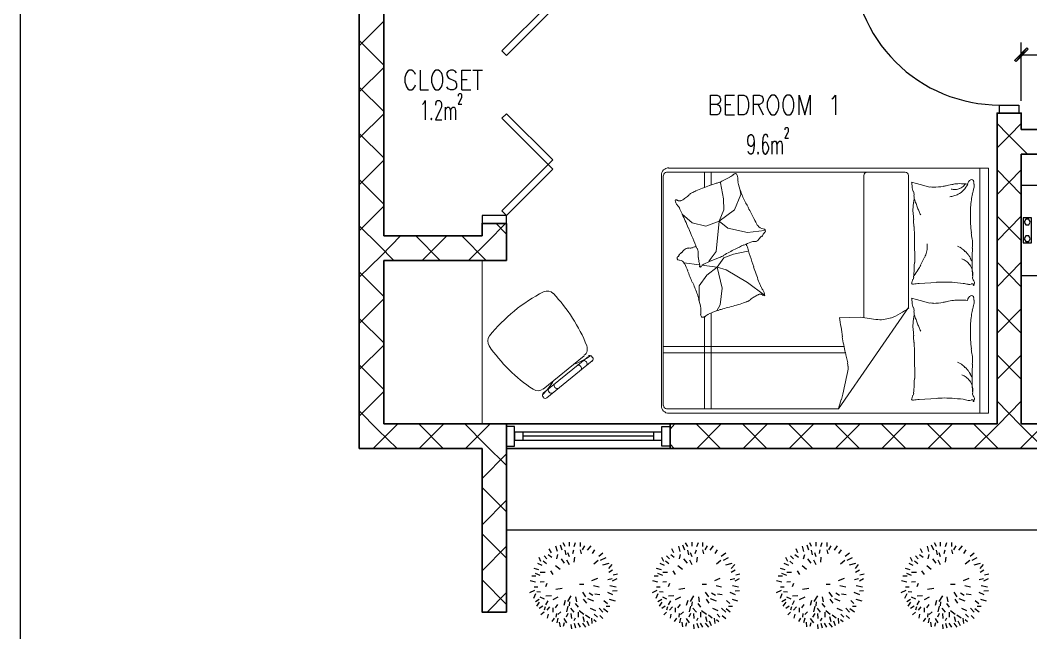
# Model space of a CAD drawing. Header units: millimetres. Extents: x -102235 to 28000, y -9692 to 28742.
# Drawn here: x -102150 to -89787, y -1776 to 5713 of the extents above; entities that cross this region are included whole.
import ezdxf

# ---------------------------------------------------------------- set-up
doc = ezdxf.new("R2010")
doc.units = ezdxf.units.MM
doc.header["$MEASUREMENT"] = 0
for name, color, linetype, lineweight in [('Drawing & Figure_Pen_No__1', 7, 'Continuous', 13), ('Drawing & Figure_Pen_No__141', 7, 'Continuous', 20), ('Drawing & Figure_Pen_No__41', 7, 'Continuous', 25), ('Drawing & Figure_Pen_No__7', 7, 'Continuous', 35)]:
    doc.layers.add(name, color=color, linetype=linetype, lineweight=lineweight)

msp = doc.modelspace()

# ---------------------------------------------------------------- hatches: boundary and pattern name
at = {"layer": 'Drawing & Figure_Pen_No__1', "linetype": 'Continuous', "lineweight": 0, "true_color": 0x000000}
for points in [[(-89835, 5374), (-89984, 5222), (-89967, 5209)], [(-89818, 5357), (-89835, 5374), (-89967, 5209)]]:
    msp.add_hatch(color=18, dxfattribs=at).paths.add_polyline_path(points)

# ---------------------------------------------------------------- linework, layer by layer
at = {"layer": 'Drawing & Figure_Pen_No__1', "linetype": 'Continuous', "flags": 128}
for points in [[(-89835, 5374), (-89967, 5209), (-89984, 5222)], [(-89818, 5357), (-89835, 5374), (-89967, 5209)]]:
    msp.add_lwpolyline(points, close=True, dxfattribs=at)
for points in [[(-95748, 2393, 0.101953), (-96410, 1855)], [(-95628, 2371, 0.336668), (-95747, 2391)], [(-95219, 1734, 0.095177), (-95627, 2371)], [(-96408, 1854, 0.336668), (-96413, 1733)], [(-95249, 1616, 0.337949), (-95220, 1733)], [(-96414, 1731, 0.095177), (-95875, 1201)], [(-95375, 1509, 0.083411), (-95174, 1610)], [(-95155, 1603, 0.414185), (-95200, 1608)], [(-95290, 1435, 0.310835), (-95292, 1480, 0.310835), (-95335, 1495)], [(-95222, 1490, 0.310835), (-95224, 1535, 0.310835), (-95267, 1550)], [(-95152, 1546, 0.414214), (-95147, 1591)], [(-95762, 1134, 0.077525), (-95626, 1308)], [(-95614, 1268, 0.310835), (-95608, 1222, 0.310835), (-95564, 1211)], [(-95873, 1202, 0.337949), (-95752, 1205)], [(-95750, 1155, 0.414214), (-95755, 1110)], [(-95685, 1212, 0.310835), (-95680, 1167, 0.310835), (-95636, 1156)], [(-95751, 1102, 0.414214), (-95706, 1097)]]:
    msp.add_lwpolyline(points, format="xyb", dxfattribs=at)
at = {"layer": 'Drawing & Figure_Pen_No__141', "linetype": 'Continuous', "flags": 128}
for points in [[(-98002, 5400), (-97701, 5700)], [(-97701, 5162), (-98002, 5463)], [(-98002, 4837), (-97701, 5133)], [(-97701, 4595), (-98002, 4896)], [(-98002, 4269), (-97701, 4570)], [(-90199, 4151), (-90043, 4307), (-89903, 4451)], [(-89945, 4193), (-90068, 4316), (-90199, 4451)], [(-97701, 4032), (-98002, 4329)], [(-89827, 4075), (-89945, 4193)], [(-98002, 3702), (-97701, 4003)], [(-91326, 3854), (-94242, 3854)], [(-90305, 3905), (-90305, 908), (-94217, 908)], [(-94217, 3905), (-90305, 3905)], [(-93777, 3668), (-93777, 3854)], [(-93696, 3698), (-93696, 3854)], [(-90411, 3905), (-90411, 908)], [(-90199, 3583), (-89903, 3884)], [(-89903, 3583), (-90199, 3884)], [(-97701, 3465), (-98002, 3765)], [(-94306, 997), (-94306, 3816)], [(-94285, 3812), (-94285, 1001)], [(-93582, 3723), (-93595, 3732)], [(-93548, 3528), (-93582, 3723)], [(-91829, 3812), (-91829, 2076)], [(-91283, 2199), (-91283, 3812)], [(-91245, 3732), (-91186, 3715), (-91021, 3672)], [(-93336, 3583), (-93341, 3634)], [(-93544, 3393), (-93548, 3528)], [(-93413, 3393), (-93336, 3583)], [(-98002, 3139), (-97701, 3440)], [(-93929, 3236), (-94052, 3342)], [(-93413, 3393), (-93599, 3257), (-93544, 3393)], [(-96431, 3008), (-96215, 3228)], [(-96202, 3097), (-96329, 3228)], [(-93764, 3194), (-93929, 3236)], [(-93252, 3118), (-93493, 3169), (-93599, 3257), (-93764, 3194)], [(-93599, 3257), (-93637, 2885)], [(-90199, 3016), (-89903, 3317)], [(-89903, 3020), (-90199, 3317)], [(-97760, 2957), (-98002, 3198)], [(-93044, 3143), (-93252, 3118)], [(-97731, 2838), (-97498, 3075)], [(-97011, 2775), (-97311, 3075)], [(-97231, 2775), (-96930, 3075)], [(-96448, 2775), (-96748, 3075)], [(-96664, 2775), (-96431, 3008)], [(-97578, 2775), (-97760, 2957)], [(-93637, 2885), (-93709, 2788)], [(-93540, 2809), (-93425, 2851), (-93247, 2889)], [(-98002, 2572), (-97731, 2838)], [(-96499, 2775), (-96499, 777)], [(-93840, 2724), (-94031, 2745)], [(-93595, 2813), (-93709, 2766), (-93794, 2728)], [(-93709, 2788), (-93726, 2762)], [(-93624, 2694), (-93540, 2809)], [(-90199, 2453), (-89903, 2754)], [(-89903, 2453), (-90199, 2754)], [(-97701, 2335), (-98002, 2635)], [(-93751, 2597), (-93844, 2466)], [(-93624, 2694), (-93811, 2720)], [(-93514, 2661), (-93624, 2694), (-93751, 2597)], [(-93624, 2694), (-93561, 2436)], [(-93252, 2508), (-93514, 2661)], [(-93044, 2352), (-93252, 2508)], [(-90940, 2508), (-91152, 2495)], [(-93844, 2466), (-93844, 2280)], [(-93561, 2436), (-93586, 2233)], [(-98002, 2004), (-97701, 2305)], [(-93586, 2233), (-93628, 2161)], [(-91245, 2313), (-91186, 2297), (-91021, 2254)], [(-93696, 963), (-93696, 2131)], [(-91283, 2199), (-92138, 963)], [(-90199, 1886), (-89903, 2186)], [(-89903, 1886), (-90199, 2186)], [(-97701, 1767), (-98002, 2068)], [(-93777, 963), (-93777, 2089)], [(-91681, 2055), (-91872, 2081), (-92130, 2076)], [(-98002, 1441), (-97701, 1742)], [(-95754, 1204), (-95250, 1611)], [(-94285, 1725), (-92075, 1725)], [(-94285, 1645), (-92058, 1645)], [(-89903, 1323), (-90199, 1623)], [(-90199, 1323), (-89903, 1619)], [(-97701, 1200), (-98002, 1501)], [(-95754, 1154), (-95199, 1602)], [(-95152, 1547), (-95707, 1098)], [(-95157, 1598), (-95148, 1590)], [(-98002, 874), (-97701, 1175)], [(-95749, 1103), (-95758, 1111)], [(-90940, 1090), (-91152, 1077)], [(-89916, 768), (-90199, 1056)], [(-90187, 768), (-89903, 1056)], [(-97773, 705), (-98002, 938)], [(-94242, 963), (-92138, 963)], [(-97832, 476), (-97532, 777)], [(-96977, 476), (-97273, 777)], [(-97269, 476), (-96969, 777)], [(-96456, 523), (-96710, 777)], [(-96702, 476), (-96401, 777)], [(-94200, 777), (-96202, 777)], [(-94200, 713), (-94141, 777)], [(-93582, 476), (-93882, 777)], [(-93874, 476), (-93573, 777)], [(-93015, 476), (-93315, 777)], [(-93307, 476), (-93006, 777)], [(-92452, 476), (-92752, 777)], [(-92744, 476), (-92443, 777)], [(-91884, 476), (-92185, 777)], [(-92176, 476), (-91876, 777)], [(-91317, 476), (-91618, 777)], [(-91609, 476), (-91313, 777)], [(-90754, 476), (-91055, 777)], [(-91046, 476), (-90746, 777)], [(-90187, 476), (-90487, 777)], [(-90479, 476), (-90187, 768)], [(-89916, 476), (-89615, 777)], [(-89624, 476), (-89916, 768)], [(-97540, 476), (-97773, 705)], [(-96202, 269), (-96456, 523)], [(-94149, 476), (-94200, 531)], [(-96499, 112), (-96202, 413)], [(-94200, 476), (-96202, 476)], [(-96202, -299), (-96499, 2)], [(-96499, -455), (-96202, -155)], [(-96202, -862), (-96499, -565)], [(-96499, -1018), (-96202, -718)], [(-96202, -1429), (-96499, -1128)], [(-96439, -1522), (-96202, -1285)]]:
    msp.add_lwpolyline(points, dxfattribs=at)
for points in [[(-94215, 3909, 0.414214), (-94306, 3818)], [(-94240, 3854, 0.414214), (-94280, 3814)], [(-93397, 3837, 0.223767), (-93422, 3826)], [(-93389, 3832, 0.25559), (-93398, 3837)], [(-93373, 3804, 0.08155), (-93386, 3835)], [(-91789, 3854, 0.414214), (-91829, 3814)], [(-91283, 3814, 0.414214), (-91323, 3854)], [(-93638, 3718, 0.006209), (-93715, 3692)], [(-93636, 3719, 0.010786), (-93592, 3734)], [(-93593, 3734, 0.019503), (-93567, 3744)], [(-93567, 3746, 0.005061), (-93470, 3793)], [(-93471, 3794, 0.101394), (-93423, 3831)], [(-93370, 3769, 0.071813), (-93373, 3803)], [(-93371, 3736, 0.035458), (-93336, 3619)], [(-93370, 3771, 0.069965), (-93367, 3736)], [(-91242, 3732, 0.240344), (-91244, 3731, 0.240985), (-91245, 3729)], [(-91244, 3729, 0.023586), (-91238, 3679)], [(-90663, 3715, 0.042286), (-90732, 3709)], [(-90556, 3709, 0.027216), (-90663, 3715)], [(-90521, 3762, 0.263379), (-90559, 3705)], [(-90484, 3743, 0.233886), (-90499, 3763, 0.233851), (-90523, 3763)], [(-90483, 3708, 0.049239), (-90487, 3743)], [(-93933, 3603, 0.0595), (-93964, 3580)], [(-93885, 3626, 0.035951), (-93935, 3601)], [(-93717, 3693, 0.011243), (-93885, 3628)], [(-93336, 3618, 0.029441), (-93276, 3484)], [(-91239, 3679, 0.034486), (-91224, 3618)], [(-91213, 3574, 0.047818), (-91222, 3619)], [(-91017, 3676, 0.073045), (-90979, 3672)], [(-90978, 3670, 0.023303), (-90856, 3681)], [(-90854, 3683, 0.018335), (-90809, 3691)], [(-90735, 3706, 0.010979), (-90811, 3692)], [(-90761, 3649, 0.064149), (-90714, 3643)], [(-90727, 3565, 0.047533), (-90677, 3585)], [(-90714, 3643, 0.082131), (-90678, 3649)], [(-90678, 3648, 0.013226), (-90658, 3655)], [(-90677, 3585, 0.077376), (-90608, 3637)], [(-90656, 3656, 0.015434), (-90639, 3663)], [(-90640, 3665, 0.070311), (-90616, 3681)], [(-90616, 3679, 0.053683), (-90590, 3708)], [(-90608, 3637, 0.077379), (-90557, 3707)], [(-90499, 3586, 0.035782), (-90513, 3518)], [(-90502, 3586, 0.031887), (-90485, 3662)], [(-90482, 3661, 0.036824), (-90479, 3708)], [(-94129, 3519, 0.328604), (-94136, 3509)], [(-94136, 3509, 0.106402), (-94130, 3480)], [(-94130, 3480, 0.079762), (-94108, 3448)], [(-94118, 3512, 0.299558), (-94129, 3515)], [(-94117, 3517, 0.189915), (-94099, 3507)], [(-94100, 3504, 0.033509), (-94079, 3503)], [(-94078, 3503, 0.075506), (-94069, 3505)], [(-94067, 3507, 0.053436), (-94051, 3514)], [(-94053, 3512, 0.017844), (-94011, 3540)], [(-94012, 3540, 0.038396), (-93966, 3578)], [(-93275, 3482, 0.001553), (-93241, 3418)], [(-91219, 3483, 0.062495), (-91228, 3369)], [(-91221, 3481, 0.078645), (-91217, 3571)], [(-91209, 3526, 0.009749), (-91191, 3472)], [(-91191, 3472, 0.009718), (-91171, 3418)], [(-90779, 3555, 0.047503), (-90727, 3565)], [(-90514, 3515, 0.032938), (-90525, 3336)], [(-94082, 3412, 0.06939), (-94107, 3448)], [(-94050, 3345, 0.011237), (-94083, 3413)], [(-93977, 3174, 0.004576), (-94052, 3344)], [(-93208, 3352, 0.001533), (-93243, 3419)], [(-93173, 3288, 0.004716), (-93208, 3356)], [(-91225, 3366, 0.008171), (-91219, 3275)], [(-91171, 3418, 0.007964), (-91153, 3374)], [(-91153, 3374, 0.008015), (-91133, 3332)], [(-93172, 3285, 0.003807), (-93129, 3200)], [(-91218, 3193, 0.008774), (-91223, 3278)], [(-90525, 3336, 0.026565), (-90514, 3113)], [(-93873, 2923, 0.010787), (-93976, 3174)], [(-93125, 3202, 0.296), (-93059, 3164)], [(-93055, 3103, 0.005757), (-93066, 3089)], [(-93038, 3120, 0.296379), (-93035, 3149, 0.296345), (-93061, 3164)], [(-93048, 3111, 0.028812), (-93055, 3103)], [(-93049, 3113, 0.023129), (-93041, 3123)], [(-91208, 3001, 0.007145), (-91214, 3193)], [(-90515, 3113, 0.017901), (-90504, 3038)], [(-93211, 3000, 0.011509), (-93296, 2963)], [(-93269, 2979, 0.02558), (-93263, 2955)], [(-93165, 3007, 0.13372), (-93212, 3001)], [(-93163, 3008, 0.19412), (-93130, 3016)], [(-93134, 3016, 0.046229), (-93112, 3035)], [(-93113, 3037, 0.027532), (-93082, 3073)], [(-93077, 3069, 0.004366), (-93063, 3088)], [(-91207, 2751, 0.005464), (-91209, 3001)], [(-91056, 2908, 0.033303), (-91056, 2980)], [(-90500, 2998, 0.03344), (-90505, 3038)], [(-90502, 2928, 0.032015), (-90501, 3002)], [(-94091, 2842, 0.005709), (-94079, 2855)], [(-94061, 2872, 0.004356), (-94076, 2855)], [(-94027, 2904, 0.027525), (-94061, 2870)], [(-94003, 2921, 0.046214), (-94026, 2904)], [(-93972, 2926, 0.194138), (-94005, 2921)], [(-93972, 2929, 0.133747), (-93924, 2932)], [(-93923, 2933, 0.005762), (-93879, 2948)], [(-93855, 2874, 0.056283), (-93868, 2925)], [(-93857, 2847, 0.055121), (-93858, 2876)], [(-93405, 2914, 0.012444), (-93542, 2840)], [(-93297, 2966, 0.008867), (-93405, 2913)], [(-93260, 2957, 0.010812), (-93177, 2698)], [(-91085, 2817, 0.015943), (-91061, 2876)], [(-91062, 2876, 0.072506), (-91055, 2908)], [(-90651, 2934, 0.023192), (-90684, 2950)], [(-90634, 2926, 0.046824), (-90650, 2937)], [(-90592, 2886, 0.031212), (-90633, 2924)], [(-90543, 2833, 0.023681), (-90592, 2889)], [(-90498, 2927, 0.018436), (-90504, 2799)], [(-94108, 2825, 0.296355), (-94113, 2796, 0.296342), (-94088, 2779)], [(-94094, 2829, 0.023171), (-94103, 2820)], [(-94095, 2832, 0.028831), (-94088, 2839)], [(-94023, 2736, 0.296015), (-94086, 2779)], [(-93983, 2648, 0.003829), (-94019, 2736)], [(-93857, 2843, 0.053254), (-93856, 2813)], [(-93854, 2814, 0.031416), (-93845, 2770)], [(-93840, 2726, 0.030107), (-93849, 2772)], [(-93836, 2708, 0.053453), (-93837, 2723)], [(-93791, 2729, 0.224331), (-93817, 2701)], [(-93595, 2811, 0.033621), (-93543, 2836)], [(-91216, 2615, 0.014353), (-91211, 2749)], [(-91135, 2719, 0.00948), (-91089, 2817)], [(-90576, 2767, 0.077556), (-90630, 2794)], [(-90534, 2724, 0.077542), (-90576, 2767)], [(-90526, 2805, 0.048677), (-90542, 2831)], [(-90503, 2662, 0.088129), (-90534, 2724)], [(-90505, 2757, 0.027867), (-90527, 2805)], [(-90504, 2799, 0.01083), (-90503, 2669)], [(-93986, 2650, 0.00474), (-93957, 2579)], [(-93840, 2711, 0.10343), (-93839, 2703)], [(-93840, 2702, 0.323569), (-93829, 2694, 0.323541), (-93819, 2702)], [(-93179, 2697, 0.00455), (-93116, 2523)], [(-91223, 2568, 0.040571), (-91216, 2615)], [(-91216, 2588, 0.016102), (-91164, 2666)], [(-91163, 2665, 0.024611), (-91133, 2719)], [(-90503, 2667, 0.014623), (-90497, 2572)], [(-90496, 2593, 0.088119), (-90503, 2662)], [(-93958, 2578, 0.001508), (-93929, 2510)], [(-93896, 2443, 0.001531), (-93924, 2509)], [(-93116, 2523, 0.011261), (-93088, 2452)], [(-91245, 2494, 0.365515), (-91244, 2491)], [(-91238, 2521, 0.039738), (-91244, 2494)], [(-91242, 2489, 0.116978), (-91223, 2488)], [(-91228, 2547, 0.048293), (-91239, 2520)], [(-91226, 2545, 0.062954), (-91218, 2566)], [(-91151, 2494, 0.028348), (-91223, 2486)], [(-90872, 2511, 0.006206), (-90940, 2509)], [(-90753, 2510, 0.021809), (-90871, 2512)], [(-90614, 2496, 0.018817), (-90750, 2509)], [(-90584, 2491, 0.019322), (-90614, 2496)], [(-90584, 2490, 0.017322), (-90551, 2484)], [(-90550, 2483, 0.129704), (-90516, 2487)], [(-90495, 2489, 0.19176), (-90518, 2489)], [(-90500, 2572, 0.111293), (-90485, 2527)], [(-90488, 2478, 0.363471), (-90494, 2490)], [(-90491, 2478, 0.271124), (-90489, 2472, 0.271195), (-90483, 2470)], [(-90475, 2493, 0.153704), (-90483, 2527)], [(-90483, 2475, 0.215218), (-90479, 2478)], [(-90482, 2480, 0.076358), (-90479, 2494)], [(-93848, 2307, 0.029443), (-93898, 2445)], [(-93123, 2356, 0.017822), (-93167, 2332)], [(-93108, 2362, 0.053512), (-93124, 2356)], [(-93100, 2364, 0.075545), (-93109, 2363)], [(-93078, 2362, 0.033554), (-93098, 2364)], [(-93087, 2453, 0.069372), (-93065, 2416)], [(-93062, 2349, 0.189926), (-93080, 2360)], [(-93048, 2383, 0.079753), (-93066, 2416)], [(-93059, 2352, 0.299611), (-93048, 2348)], [(-93044, 2353, 0.106365), (-93049, 2382)], [(-93048, 2343, 0.328615), (-93040, 2353)], [(-93824, 2189, 0.035463), (-93850, 2308)], [(-93473, 2205, 0.011266), (-93300, 2257)], [(-93303, 2256, 0.035955), (-93251, 2277)], [(-93250, 2275, 0.059505), (-93217, 2296)], [(-93169, 2330, 0.038393), (-93218, 2296)], [(-91242, 2313, 0.240344), (-91244, 2313, 0.240985), (-91245, 2311)], [(-91244, 2311, 0.023586), (-91238, 2260)], [(-91239, 2261, 0.034486), (-91224, 2199)], [(-91017, 2258, 0.073045), (-90979, 2254)], [(-90978, 2251, 0.023303), (-90856, 2263)], [(-90854, 2265, 0.018335), (-90809, 2273)], [(-90735, 2288, 0.010979), (-90811, 2274)], [(-90663, 2292, 0.042286), (-90732, 2286)], [(-90556, 2286, 0.027216), (-90663, 2292)], [(-90521, 2344, 0.263379), (-90559, 2287)], [(-90484, 2325, 0.233886), (-90499, 2345, 0.233851), (-90523, 2344)], [(-90502, 2168, 0.031887), (-90485, 2243)], [(-90483, 2290, 0.049239), (-90487, 2325)], [(-90482, 2243, 0.036824), (-90479, 2290)], [(-93826, 2118, 0.081539), (-93816, 2086)], [(-93824, 2150, 0.069967), (-93825, 2185)], [(-93822, 2150, 0.071834), (-93822, 2115)], [(-93725, 2121, 0.101379), (-93775, 2087)], [(-93627, 2162, 0.005079), (-93727, 2123)], [(-93600, 2168, 0.019476), (-93626, 2159)], [(-93553, 2184, 0.010776), (-93598, 2172)], [(-93553, 2185, 0.006179), (-93474, 2205)], [(-91501, 2072, 0.085271), (-91280, 2198)], [(-91213, 2156, 0.047818), (-91222, 2201)], [(-91221, 2063, 0.078645), (-91217, 2153)], [(-91209, 2108, 0.009749), (-91191, 2053)], [(-90499, 2168, 0.035782), (-90513, 2100)], [(-93814, 2086, 0.255656), (-93805, 2081)], [(-93803, 2081, 0.223738), (-93777, 2090)], [(-92125, 2079, 0.007886), (-92090, 1843)], [(-91679, 2055, 0.124041), (-91504, 2073)], [(-91219, 2065, 0.062495), (-91228, 1951)], [(-91191, 2053, 0.009718), (-91171, 2000)], [(-91171, 2000, 0.007964), (-91153, 1956)], [(-90514, 2097, 0.032938), (-90525, 1918)], [(-91225, 1948, 0.008171), (-91219, 1856)], [(-91218, 1774, 0.008774), (-91223, 1860)], [(-91153, 1956, 0.008015), (-91133, 1913)], [(-90525, 1918, 0.026565), (-90514, 1695)], [(-92093, 1843, 0.009496), (-92057, 1649)], [(-91208, 1583, 0.007145), (-91214, 1775)], [(-92055, 1653, 0.006607), (-92027, 1523)], [(-90515, 1695, 0.017901), (-90504, 1620)], [(-90500, 1580, 0.03344), (-90505, 1620)], [(-92023, 1483, 0.023837), (-92030, 1519)], [(-92022, 1447, 0.080682), (-92021, 1485)], [(-91207, 1333, 0.005464), (-91209, 1583)], [(-90651, 1516, 0.023192), (-90684, 1532)], [(-90634, 1508, 0.046824), (-90650, 1518)], [(-90592, 1468, 0.031212), (-90633, 1506)], [(-90498, 1509, 0.018436), (-90504, 1381)], [(-90502, 1509, 0.032015), (-90501, 1583)], [(-92086, 1141, 0.009587), (-92022, 1446)], [(-90576, 1348, 0.077556), (-90630, 1376)], [(-90543, 1415, 0.023681), (-90592, 1471)], [(-90526, 1387, 0.048677), (-90542, 1412)], [(-90505, 1339, 0.027867), (-90527, 1387)], [(-90504, 1380, 0.01083), (-90503, 1251)], [(-91216, 1197, 0.014353), (-91211, 1331)], [(-90534, 1305, 0.077542), (-90576, 1348)], [(-90503, 1244, 0.088129), (-90534, 1305)], [(-90503, 1249, 0.014623), (-90497, 1153)], [(-90496, 1175, 0.088119), (-90503, 1244)], [(-92104, 1074, 0.013145), (-92087, 1141)], [(-91228, 1129, 0.048293), (-91239, 1101)], [(-91226, 1127, 0.062954), (-91218, 1148)], [(-91223, 1150, 0.040571), (-91216, 1197)], [(-90500, 1154, 0.111293), (-90485, 1109)], [(-94306, 999, 0.414214), (-94215, 908)], [(-94280, 1003, 0.414214), (-94240, 963)], [(-92139, 966, 0.007877), (-92106, 1076)], [(-91245, 1075, 0.365515), (-91244, 1073)], [(-91238, 1099, 0.039738), (-91244, 1072)], [(-91242, 1071, 0.116978), (-91223, 1069)], [(-91151, 1076, 0.028348), (-91223, 1068)], [(-90872, 1093, 0.006206), (-90940, 1090)], [(-90753, 1092, 0.021809), (-90871, 1094)], [(-90614, 1078, 0.018817), (-90750, 1091)], [(-90584, 1073, 0.019322), (-90614, 1078)], [(-90584, 1071, 0.017322), (-90551, 1065)], [(-90550, 1065, 0.129704), (-90516, 1069)], [(-90495, 1071, 0.19176), (-90518, 1071)], [(-90488, 1060, 0.363471), (-90494, 1072)], [(-90491, 1060, 0.271124), (-90489, 1053, 0.271195), (-90483, 1052)], [(-90475, 1075, 0.153704), (-90483, 1109)], [(-90483, 1057, 0.215218), (-90479, 1060)], [(-90482, 1061, 0.076358), (-90479, 1076)]]:
    msp.add_lwpolyline(points, format="xyb", dxfattribs=at)
at = {"layer": 'Drawing & Figure_Pen_No__41', "linetype": 'Continuous', "flags": 128}
for points in [[(-102150, 28742), (-102150, -9692)], [(-89903, 4726), (-89903, 5442)], [(-89903, 5289), (-87503, 5289)], [(-97316, 5048), (-97324, 5069), (-97341, 5091), (-97358, 5103), (-97392, 5103), (-97409, 5091), (-97426, 5069), (-97434, 5048), (-97443, 5014), (-97443, 4955), (-97434, 4921), (-97426, 4900), (-97409, 4875), (-97392, 4862), (-97358, 4862), (-97341, 4875), (-97324, 4900), (-97316, 4921)], [(-97256, 5103), (-97256, 4862), (-97155, 4862)], [(-96812, 5069), (-96829, 5091), (-96854, 5103), (-96888, 5103), (-96914, 5091), (-96930, 5069), (-96930, 5048), (-96922, 5023), (-96914, 5014), (-96897, 5002), (-96846, 4976), (-96829, 4968), (-96820, 4955), (-96812, 4934), (-96812, 4900), (-96829, 4875), (-96854, 4862), (-96888, 4862), (-96914, 4875), (-96930, 4900)], [(-96748, 4862), (-96748, 5103), (-96638, 5103)], [(-96613, 5103), (-96494, 5103)], [(-96554, 5103), (-96554, 4862)], [(-96748, 4989), (-96681, 4989)], [(-96748, 4862), (-96638, 4862)], [(-97227, 4684), (-97214, 4697), (-97197, 4731), (-97197, 4494)], [(-97066, 4676), (-97066, 4684), (-97062, 4710), (-97053, 4722), (-97045, 4731), (-97019, 4731), (-97011, 4722), (-97002, 4710), (-96998, 4684), (-96998, 4663), (-97002, 4642), (-97015, 4608), (-97070, 4494), (-96994, 4494)], [(-96787, 4786), (-96787, 4794), (-96787, 4803), (-96782, 4811), (-96774, 4815), (-96761, 4815), (-96757, 4811), (-96753, 4803), (-96753, 4794), (-96753, 4781), (-96753, 4769), (-96761, 4748), (-96791, 4688), (-96748, 4688)], [(-93624, 4684), (-93599, 4671), (-93590, 4659), (-93582, 4638), (-93582, 4604), (-93590, 4583), (-93599, 4570), (-93624, 4557), (-93705, 4557), (-93705, 4798), (-93624, 4798), (-93599, 4786), (-93590, 4773), (-93582, 4752), (-93582, 4731), (-93590, 4705), (-93599, 4697), (-93624, 4684), (-93705, 4684)], [(-93523, 4557), (-93523, 4798), (-93413, 4798)], [(-93180, 4557), (-93180, 4798), (-93104, 4798), (-93078, 4786), (-93070, 4773), (-93061, 4752), (-93061, 4731), (-93070, 4705), (-93078, 4697), (-93104, 4684), (-93180, 4684)], [(-92621, 4557), (-92621, 4798), (-92553, 4557), (-92485, 4798), (-92485, 4557)], [(-92219, 4752), (-92202, 4765), (-92176, 4798), (-92176, 4557)], [(-96952, 4650), (-96952, 4494)], [(-96952, 4608), (-96935, 4642), (-96922, 4650), (-96905, 4650), (-96897, 4642), (-96888, 4608), (-96888, 4494)], [(-96888, 4608), (-96871, 4642), (-96859, 4650), (-96842, 4650), (-96833, 4642), (-96825, 4608), (-96825, 4494)], [(-93523, 4684), (-93455, 4684)], [(-93120, 4684), (-93061, 4557)], [(-93523, 4557), (-93413, 4557)], [(-92790, 4371), (-92790, 4375), (-92790, 4388), (-92786, 4396), (-92778, 4400), (-92765, 4400), (-92761, 4396), (-92756, 4388), (-92756, 4375), (-92756, 4362), (-92756, 4350), (-92765, 4333), (-92795, 4269), (-92752, 4269)], [(-93171, 4235), (-93180, 4202), (-93188, 4180), (-93205, 4168), (-93214, 4168), (-93231, 4180), (-93243, 4202), (-93247, 4235), (-93247, 4248), (-93243, 4282), (-93231, 4303), (-93214, 4316), (-93205, 4316), (-93188, 4303), (-93180, 4282), (-93171, 4235), (-93171, 4180), (-93180, 4121), (-93188, 4087), (-93205, 4075), (-93218, 4075), (-93235, 4087), (-93243, 4108)], [(-93002, 4282), (-93006, 4303), (-93023, 4316), (-93036, 4316), (-93053, 4303), (-93065, 4269), (-93070, 4214), (-93070, 4155), (-93065, 4108), (-93053, 4087), (-93036, 4075), (-93032, 4075), (-93015, 4087), (-93002, 4108), (-92993, 4142), (-92993, 4155), (-93002, 4189), (-93015, 4214), (-93032, 4223), (-93036, 4223), (-93053, 4214), (-93065, 4189), (-93070, 4155)], [(-92955, 4235), (-92955, 4075)], [(-92955, 4189), (-92938, 4223), (-92926, 4235), (-92909, 4235), (-92900, 4223), (-92892, 4189), (-92892, 4075)], [(-92892, 4189), (-92875, 4223), (-92862, 4235), (-92845, 4235), (-92837, 4223), (-92828, 4189), (-92828, 4075)], [(-95999, 578), (-95999, 675)], [(-94399, 629), (-95999, 629)], [(-94399, 578), (-94399, 675)], [(-87503, -523), (-96202, -523)], [(-95576, -781), (-95597, -718)], [(-95521, -764), (-95542, -705)], [(-95483, -722), (-95508, -675)], [(-95432, -718), (-95432, -667)], [(-95373, -722), (-95356, -671)], [(-95296, -722), (-95296, -671)], [(-95271, -760), (-95241, -713)], [(-95208, -768), (-95165, -713)], [(-94077, -781), (-94094, -718)], [(-94018, -764), (-94043, -705)], [(-93984, -722), (-94009, -675)], [(-93929, -718), (-93929, -667)], [(-93874, -722), (-93853, -671)], [(-93798, -722), (-93798, -671)], [(-93772, -760), (-93743, -713)], [(-93709, -768), (-93667, -713)], [(-92562, -781), (-92579, -718)], [(-92502, -764), (-92524, -705)], [(-92469, -722), (-92490, -675)], [(-92414, -718), (-92414, -667)], [(-92354, -722), (-92337, -671)], [(-92278, -722), (-92278, -671)], [(-92257, -760), (-92227, -713)], [(-92189, -768), (-92151, -713)], [(-91033, -781), (-91050, -718)], [(-90974, -764), (-91000, -705)], [(-90940, -722), (-90966, -675)], [(-90890, -718), (-90890, -667)], [(-90830, -722), (-90813, -671)], [(-90754, -722), (-90754, -671)], [(-90729, -760), (-90699, -713)], [(-90665, -768), (-90623, -713)], [(-95779, -904), (-95800, -857)], [(-95707, -870), (-95741, -836)], [(-95648, -857), (-95690, -823)], [(-95652, -798), (-95677, -751)], [(-95584, -874), (-95572, -819)], [(-95470, -823), (-95483, -764)], [(-95432, -849), (-95449, -798)], [(-95390, -807), (-95377, -760)], [(-95373, -912), (-95364, -853)], [(-95284, -811), (-95296, -760)], [(-95148, -807), (-95119, -760)], [(-95072, -840), (-95021, -798)], [(-95051, -887), (-94983, -857)], [(-94276, -904), (-94302, -857)], [(-94208, -870), (-94242, -836)], [(-94149, -857), (-94192, -823)], [(-94153, -798), (-94179, -751)], [(-94086, -874), (-94073, -819)], [(-93971, -823), (-93984, -764)], [(-93929, -849), (-93950, -798)], [(-93891, -807), (-93878, -760)], [(-93874, -912), (-93866, -853)], [(-93785, -811), (-93798, -760)], [(-93650, -807), (-93620, -760)], [(-93573, -840), (-93518, -798)], [(-93548, -887), (-93485, -857)], [(-92761, -904), (-92782, -857)], [(-92689, -870), (-92727, -836)], [(-92629, -857), (-92672, -823)], [(-92638, -798), (-92659, -751)], [(-92566, -874), (-92553, -819)], [(-92456, -823), (-92469, -764)], [(-92414, -849), (-92430, -798)], [(-92371, -807), (-92363, -760)], [(-92354, -912), (-92350, -853)], [(-92265, -811), (-92278, -760)], [(-92134, -807), (-92104, -760)], [(-92058, -840), (-92003, -798)], [(-92033, -887), (-91969, -857)], [(-91232, -904), (-91258, -857)], [(-91165, -870), (-91199, -836)], [(-91105, -857), (-91148, -823)], [(-91110, -798), (-91135, -751)], [(-91042, -874), (-91029, -819)], [(-90928, -823), (-90940, -764)], [(-90890, -849), (-90906, -798)], [(-90847, -807), (-90834, -760)], [(-90830, -912), (-90822, -853)], [(-90741, -811), (-90754, -760)], [(-90606, -807), (-90576, -760)], [(-90530, -840), (-90479, -798)], [(-90504, -887), (-90441, -857)], [(-95804, -1005), (-95864, -989)], [(-95766, -955), (-95817, -929)], [(-95711, -934), (-95754, -900)], [(-95546, -1001), (-95601, -959)], [(-95491, -925), (-95529, -874)], [(-95432, -946), (-95462, -887)], [(-95131, -934), (-95081, -887)], [(-95021, -946), (-94945, -925)], [(-94949, -989), (-94907, -942)], [(-94306, -1005), (-94365, -989)], [(-94268, -955), (-94319, -929)], [(-94213, -934), (-94255, -900)], [(-94048, -1001), (-94103, -959)], [(-93988, -925), (-94031, -874)], [(-93929, -946), (-93959, -887)], [(-93633, -934), (-93578, -887)], [(-93518, -946), (-93442, -925)], [(-93451, -989), (-93408, -942)], [(-92790, -1005), (-92850, -989)], [(-92748, -955), (-92803, -929)], [(-92697, -934), (-92735, -900)], [(-92532, -1001), (-92583, -959)], [(-92473, -925), (-92515, -874)], [(-92414, -946), (-92443, -887)], [(-92113, -934), (-92062, -887)], [(-92003, -946), (-91927, -925)], [(-91931, -989), (-91893, -942)], [(-91262, -1005), (-91321, -989)], [(-91224, -955), (-91275, -929)], [(-91169, -934), (-91211, -900)], [(-91004, -1001), (-91059, -959)], [(-90945, -925), (-90987, -874)], [(-90890, -946), (-90919, -887)], [(-90589, -934), (-90534, -887)], [(-90479, -946), (-90403, -925)], [(-90407, -989), (-90365, -942)], [(-95843, -1082), (-95893, -1082)], [(-95787, -1077), (-95847, -1052)], [(-95728, -1039), (-95787, -1039)], [(-95631, -1065), (-95660, -1018)], [(-95157, -1137), (-95085, -1107)], [(-94962, -1124), (-94907, -1111)], [(-94949, -1035), (-94903, -1005)], [(-94903, -1141), (-94848, -1111)], [(-94894, -1069), (-94843, -1056)], [(-94344, -1082), (-94395, -1082)], [(-94289, -1077), (-94348, -1052)], [(-94230, -1039), (-94289, -1039)], [(-94132, -1065), (-94162, -1018)], [(-93654, -1137), (-93586, -1107)], [(-93463, -1124), (-93408, -1111)], [(-93451, -1035), (-93404, -1005)], [(-93404, -1141), (-93349, -1111)], [(-93396, -1069), (-93345, -1056)], [(-92824, -1082), (-92879, -1082)], [(-92773, -1077), (-92833, -1052)], [(-92714, -1039), (-92773, -1039)], [(-92612, -1065), (-92642, -1018)], [(-92138, -1137), (-92066, -1107)], [(-91944, -1124), (-91893, -1111)], [(-91931, -1035), (-91884, -1005)], [(-91884, -1141), (-91834, -1111)], [(-91880, -1069), (-91825, -1056)], [(-91300, -1082), (-91351, -1082)], [(-91245, -1077), (-91304, -1052)], [(-91186, -1039), (-91245, -1039)], [(-91088, -1065), (-91118, -1018)], [(-90610, -1137), (-90542, -1107)], [(-90420, -1124), (-90365, -1111)], [(-90407, -1035), (-90360, -1005)], [(-90360, -1141), (-90305, -1111)], [(-90352, -1069), (-90301, -1056)], [(-95847, -1158), (-95910, -1141)], [(-95817, -1217), (-95864, -1217)], [(-95741, -1154), (-95787, -1158)], [(-95707, -1175), (-95724, -1213)], [(-95521, -1234), (-95597, -1247)], [(-95309, -1183), (-95254, -1183)], [(-95136, -1200), (-95068, -1213)], [(-94937, -1200), (-94860, -1213)], [(-94348, -1158), (-94412, -1141)], [(-94319, -1217), (-94365, -1217)], [(-94242, -1154), (-94289, -1158)], [(-94208, -1175), (-94225, -1213)], [(-94018, -1234), (-94094, -1247)], [(-93806, -1183), (-93755, -1183)], [(-93637, -1200), (-93569, -1213)], [(-93438, -1200), (-93362, -1213)], [(-92833, -1158), (-92896, -1141)], [(-92803, -1217), (-92850, -1217)], [(-92727, -1154), (-92773, -1158)], [(-92689, -1175), (-92706, -1213)], [(-92502, -1234), (-92579, -1247)], [(-92291, -1183), (-92240, -1183)], [(-92121, -1200), (-92049, -1213)], [(-91922, -1200), (-91846, -1213)], [(-91304, -1158), (-91368, -1141)], [(-91275, -1217), (-91321, -1217)], [(-91199, -1154), (-91245, -1158)], [(-91165, -1175), (-91182, -1213)], [(-90974, -1234), (-91050, -1247)], [(-90767, -1183), (-90712, -1183)], [(-90593, -1200), (-90525, -1213)], [(-90394, -1200), (-90318, -1213)], [(-95859, -1259), (-95919, -1289)], [(-95847, -1298), (-95872, -1357)], [(-95783, -1281), (-95830, -1276)], [(-95737, -1365), (-95787, -1340)], [(-95652, -1323), (-95720, -1327)], [(-95572, -1340), (-95635, -1374)], [(-95415, -1323), (-95453, -1395)], [(-95356, -1336), (-95343, -1399)], [(-95271, -1281), (-95233, -1336)], [(-95208, -1357), (-95136, -1386)], [(-95191, -1289), (-95144, -1315)], [(-95119, -1298), (-95059, -1310)], [(-94966, -1281), (-94903, -1306)], [(-94903, -1264), (-94848, -1259)], [(-94361, -1259), (-94420, -1289)], [(-94348, -1298), (-94374, -1357)], [(-94285, -1281), (-94331, -1276)], [(-94238, -1365), (-94289, -1340)], [(-94153, -1323), (-94217, -1327)], [(-94073, -1340), (-94136, -1374)], [(-93912, -1323), (-93954, -1395)], [(-93853, -1336), (-93844, -1399)], [(-93772, -1281), (-93730, -1336)], [(-93709, -1357), (-93637, -1386)], [(-93692, -1289), (-93645, -1315)], [(-93620, -1298), (-93561, -1310)], [(-93468, -1281), (-93404, -1306)], [(-93404, -1264), (-93349, -1259)], [(-92841, -1259), (-92900, -1289)], [(-92833, -1298), (-92854, -1357)], [(-92765, -1281), (-92811, -1276)], [(-92718, -1365), (-92773, -1340)], [(-92638, -1323), (-92701, -1327)], [(-92553, -1340), (-92621, -1374)], [(-92397, -1323), (-92439, -1395)], [(-92337, -1336), (-92325, -1399)], [(-92257, -1281), (-92215, -1336)], [(-92189, -1357), (-92121, -1386)], [(-92172, -1289), (-92126, -1315)], [(-92104, -1298), (-92045, -1310)], [(-91952, -1281), (-91884, -1306)], [(-91884, -1264), (-91834, -1259)], [(-91317, -1259), (-91376, -1289)], [(-91304, -1298), (-91330, -1357)], [(-91241, -1281), (-91287, -1276)], [(-91194, -1365), (-91245, -1340)], [(-91110, -1323), (-91177, -1327)], [(-91029, -1340), (-91093, -1374)], [(-90868, -1323), (-90911, -1395)], [(-90813, -1336), (-90801, -1399)], [(-90729, -1281), (-90691, -1336)], [(-90665, -1357), (-90593, -1386)], [(-90648, -1289), (-90602, -1315)], [(-90576, -1298), (-90517, -1310)], [(-90424, -1281), (-90360, -1306)], [(-90360, -1264), (-90305, -1259)], [(-95800, -1370), (-95847, -1399)], [(-95800, -1403), (-95834, -1450)], [(-95758, -1450), (-95800, -1480)], [(-95728, -1458), (-95741, -1501)], [(-95694, -1386), (-95724, -1433)], [(-95673, -1458), (-95707, -1501)], [(-95635, -1471), (-95635, -1522)], [(-95576, -1429), (-95605, -1471)], [(-95483, -1382), (-95500, -1442)], [(-95449, -1450), (-95466, -1518)], [(-95432, -1399), (-95436, -1446)], [(-95419, -1475), (-95377, -1526)], [(-95360, -1420), (-95326, -1463)], [(-95263, -1365), (-95224, -1412)], [(-95178, -1475), (-95114, -1505)], [(-95068, -1475), (-95021, -1522)], [(-95013, -1480), (-94962, -1518)], [(-95009, -1382), (-94966, -1420)], [(-94983, -1450), (-94937, -1450)], [(-94945, -1365), (-94873, -1386)], [(-94302, -1370), (-94348, -1399)], [(-94302, -1403), (-94335, -1450)], [(-94259, -1450), (-94302, -1480)], [(-94230, -1458), (-94242, -1501)], [(-94196, -1386), (-94225, -1433)], [(-94170, -1458), (-94208, -1501)], [(-94136, -1471), (-94136, -1522)], [(-94077, -1429), (-94107, -1471)], [(-93984, -1382), (-94001, -1442)], [(-93950, -1450), (-93967, -1518)], [(-93929, -1399), (-93938, -1446)], [(-93921, -1475), (-93878, -1526)], [(-93861, -1420), (-93827, -1463)], [(-93760, -1365), (-93726, -1412)], [(-93679, -1475), (-93616, -1505)], [(-93569, -1475), (-93518, -1522)], [(-93514, -1480), (-93463, -1518)], [(-93510, -1382), (-93468, -1420)], [(-93485, -1450), (-93438, -1450)], [(-93442, -1365), (-93374, -1386)], [(-92782, -1370), (-92833, -1399)], [(-92782, -1403), (-92820, -1450)], [(-92744, -1450), (-92782, -1480)], [(-92714, -1458), (-92727, -1501)], [(-92680, -1386), (-92706, -1433)], [(-92655, -1458), (-92689, -1501)], [(-92621, -1471), (-92621, -1522)], [(-92562, -1429), (-92591, -1471)], [(-92469, -1382), (-92485, -1442)], [(-92430, -1450), (-92447, -1518)], [(-92414, -1399), (-92418, -1446)], [(-92401, -1475), (-92363, -1526)], [(-92342, -1420), (-92308, -1463)], [(-92244, -1365), (-92210, -1412)], [(-92160, -1475), (-92096, -1505)], [(-92049, -1475), (-92003, -1522)], [(-91999, -1480), (-91944, -1518)], [(-91990, -1382), (-91952, -1420)], [(-91969, -1450), (-91922, -1450)], [(-91927, -1365), (-91855, -1386)], [(-91258, -1370), (-91304, -1399)], [(-91258, -1403), (-91292, -1450)], [(-91215, -1450), (-91258, -1480)], [(-91186, -1458), (-91199, -1501)], [(-91152, -1386), (-91182, -1433)], [(-91131, -1458), (-91165, -1501)], [(-91093, -1471), (-91093, -1522)], [(-91033, -1429), (-91063, -1471)], [(-90940, -1382), (-90957, -1442)], [(-90906, -1450), (-90923, -1518)], [(-90890, -1399), (-90894, -1446)], [(-90877, -1475), (-90834, -1526)], [(-90818, -1420), (-90784, -1463)], [(-90716, -1365), (-90682, -1412)], [(-90636, -1475), (-90572, -1505)], [(-90525, -1475), (-90479, -1522)], [(-90470, -1480), (-90420, -1518)], [(-90466, -1382), (-90424, -1420)], [(-90441, -1450), (-90394, -1450)], [(-90403, -1365), (-90331, -1386)], [(-95741, -1522), (-95779, -1556)], [(-95690, -1547), (-95703, -1598)], [(-95618, -1598), (-95648, -1640)], [(-95589, -1539), (-95597, -1585)], [(-95572, -1598), (-95584, -1653)], [(-95538, -1518), (-95572, -1552)], [(-95500, -1602), (-95466, -1653)], [(-95449, -1539), (-95470, -1585)], [(-95415, -1539), (-95406, -1602)], [(-95360, -1598), (-95377, -1632)], [(-95326, -1522), (-95326, -1585)], [(-95313, -1505), (-95254, -1547)], [(-95267, -1577), (-95250, -1640)], [(-95233, -1556), (-95182, -1594)], [(-95161, -1598), (-95157, -1662)], [(-95127, -1547), (-95089, -1585)], [(-95059, -1564), (-95021, -1602)], [(-94242, -1522), (-94276, -1556)], [(-94192, -1547), (-94200, -1598)], [(-94120, -1598), (-94149, -1640)], [(-94090, -1539), (-94094, -1585)], [(-94073, -1598), (-94086, -1653)], [(-94035, -1518), (-94073, -1552)], [(-94001, -1602), (-93967, -1653)], [(-93950, -1539), (-93971, -1585)], [(-93912, -1539), (-93908, -1602)], [(-93861, -1598), (-93878, -1632)], [(-93827, -1522), (-93827, -1585)], [(-93815, -1505), (-93755, -1547)], [(-93768, -1577), (-93751, -1640)], [(-93730, -1556), (-93684, -1594)], [(-93662, -1598), (-93654, -1662)], [(-93624, -1547), (-93590, -1585)], [(-93561, -1564), (-93518, -1602)], [(-92727, -1522), (-92761, -1556)], [(-92672, -1547), (-92684, -1598)], [(-92604, -1598), (-92629, -1640)], [(-92574, -1539), (-92579, -1585)], [(-92553, -1598), (-92566, -1653)], [(-92519, -1518), (-92553, -1552)], [(-92485, -1602), (-92447, -1653)], [(-92430, -1539), (-92456, -1585)], [(-92397, -1539), (-92392, -1602)], [(-92342, -1598), (-92363, -1632)], [(-92308, -1522), (-92308, -1585)], [(-92295, -1505), (-92240, -1547)], [(-92248, -1577), (-92231, -1640)], [(-92215, -1556), (-92168, -1594)], [(-92143, -1598), (-92138, -1662)], [(-92109, -1547), (-92075, -1585)], [(-92045, -1564), (-92003, -1602)], [(-91199, -1522), (-91232, -1556)], [(-91148, -1547), (-91156, -1598)], [(-91076, -1598), (-91105, -1640)], [(-91046, -1539), (-91050, -1585)], [(-91029, -1598), (-91042, -1653)], [(-90995, -1518), (-91029, -1552)], [(-90957, -1602), (-90923, -1653)], [(-90906, -1539), (-90928, -1585)], [(-90868, -1539), (-90864, -1602)], [(-90818, -1598), (-90834, -1632)], [(-90784, -1522), (-90784, -1585)], [(-90771, -1505), (-90712, -1547)], [(-90724, -1577), (-90707, -1640)], [(-90691, -1556), (-90640, -1594)], [(-90619, -1598), (-90610, -1662)], [(-90585, -1547), (-90547, -1585)], [(-90517, -1564), (-90479, -1602)], [(-95555, -1645), (-95546, -1704)], [(-95495, -1653), (-95508, -1700)], [(-95415, -1674), (-95406, -1729)], [(-95373, -1657), (-95356, -1717)], [(-95330, -1657), (-95301, -1708)], [(-95271, -1657), (-95233, -1708)], [(-95220, -1628), (-95195, -1687)], [(-95131, -1615), (-95102, -1640)], [(-94056, -1645), (-94048, -1704)], [(-93997, -1653), (-94009, -1700)], [(-93912, -1674), (-93908, -1729)], [(-93874, -1657), (-93853, -1717)], [(-93832, -1657), (-93802, -1708)], [(-93772, -1657), (-93730, -1708)], [(-93722, -1628), (-93696, -1687)], [(-93633, -1615), (-93603, -1640)], [(-92536, -1645), (-92532, -1704)], [(-92477, -1653), (-92490, -1700)], [(-92397, -1674), (-92392, -1729)], [(-92354, -1657), (-92337, -1717)], [(-92316, -1657), (-92287, -1708)], [(-92257, -1657), (-92215, -1708)], [(-92202, -1628), (-92181, -1687)], [(-92113, -1615), (-92083, -1640)], [(-91012, -1645), (-91004, -1704)], [(-90953, -1653), (-90966, -1700)], [(-90868, -1674), (-90864, -1729)], [(-90830, -1657), (-90813, -1717)], [(-90788, -1657), (-90758, -1708)], [(-90729, -1657), (-90691, -1708)], [(-90678, -1628), (-90652, -1687)], [(-90589, -1615), (-90559, -1640)]]:
    msp.add_lwpolyline(points, dxfattribs=at)
msp.add_lwpolyline([(-91969, 6477, 0.414214), (-90168, 4676)], format="xyb", dxfattribs=at)
for points in [[(-96202, 5281), (-96257, 5340), (-95690, 5903), (-95635, 5848)], [(-97066, 5103), (-97083, 5091), (-97100, 5069), (-97108, 5048), (-97117, 5014), (-97117, 4955), (-97108, 4921), (-97100, 4900), (-97083, 4875), (-97066, 4862), (-97032, 4862), (-97015, 4875), (-96998, 4900), (-96990, 4921), (-96981, 4955), (-96981, 5014), (-96990, 5048), (-96998, 5069), (-97015, 5091), (-97032, 5103)], [(-93362, 4557), (-93362, 4798), (-93298, 4798), (-93273, 4786), (-93256, 4765), (-93247, 4739), (-93239, 4705), (-93239, 4650), (-93247, 4616), (-93256, 4591), (-93273, 4570), (-93298, 4557)], [(-92955, 4798), (-92972, 4786), (-92989, 4765), (-92998, 4739), (-93010, 4705), (-93010, 4650), (-92998, 4616), (-92989, 4591), (-92972, 4570), (-92955, 4557), (-92922, 4557), (-92905, 4570), (-92888, 4591), (-92879, 4616), (-92871, 4650), (-92871, 4705), (-92879, 4739), (-92888, 4765), (-92905, 4786), (-92922, 4798)], [(-92769, 4798), (-92786, 4786), (-92803, 4765), (-92811, 4739), (-92820, 4705), (-92820, 4650), (-92811, 4616), (-92803, 4591), (-92786, 4570), (-92769, 4557), (-92735, 4557), (-92718, 4570), (-92701, 4591), (-92693, 4616), (-92684, 4650), (-92684, 4705), (-92693, 4739), (-92701, 4765), (-92718, 4786), (-92735, 4798)], [(-89933, 4676), (-89933, 4578), (-90170, 4578), (-90170, 4676)], [(-97117, 4515), (-97125, 4502), (-97117, 4494), (-97113, 4502)], [(-96202, 4570), (-96257, 4515), (-95690, 3948), (-95635, 4007)], [(-93120, 4100), (-93129, 4087), (-93120, 4075), (-93116, 4087)], [(-96202, 3325), (-96257, 3384), (-95690, 3948), (-95635, 3892)], [(-89903, 2593), (-89052, 2593), (-89001, 2656), (-89001, 3634), (-89052, 3694), (-89903, 3694)], [(-96499, 3325), (-96499, 3228), (-96202, 3228), (-96202, 3325)], [(-89882, 2991), (-89780, 2991), (-89780, 3296), (-89882, 3296)], [(-89869, 3245), (-89848, 3211), (-89810, 3211), (-89793, 3245), (-89810, 3279), (-89848, 3279)], [(-89848, 3008), (-89810, 3008), (-89793, 3042), (-89810, 3075), (-89848, 3075), (-89869, 3042)], [(-96101, 747), (-96202, 747), (-96202, 506), (-96101, 506)], [(-94302, 747), (-94200, 747), (-94200, 506), (-94302, 506)], [(-94302, 578), (-94302, 675), (-96101, 675), (-96101, 578)]]:
    msp.add_lwpolyline(points, close=True, dxfattribs=at)
at = {"layer": 'Drawing & Figure_Pen_No__7', "linetype": 'Continuous', "flags": 128}
for points in [[(-98002, 6928), (-98002, 2927)], [(-97701, 3075), (-97701, 6775)], [(-89903, 4375), (-89903, 4578), (-90199, 4578), (-90199, 4375), (-90199, 777)], [(-87503, 4375), (-89903, 4375)], [(-89903, 777), (-89903, 4075)], [(-89903, 4075), (-87503, 4075)], [(-96202, 2775), (-96202, 3228), (-96499, 3228), (-96499, 3075)], [(-96499, 3075), (-97701, 3075)], [(-98002, 2927), (-98002, 476)], [(-97701, 777), (-97701, 2775)], [(-97701, 2775), (-96202, 2775)], [(-96202, 777), (-97701, 777)], [(-96499, 476), (-96499, -1522), (-96202, -1522), (-96202, 777)], [(-94200, 777), (-96202, 777)], [(-90199, 777), (-94200, 777), (-94200, 476), (-90051, 476), (-89183, 476), (-89183, 777), (-89903, 777)], [(-98002, 476), (-96499, 476)], [(-96202, 476), (-94200, 476)]]:
    msp.add_lwpolyline(points, dxfattribs=at)

doc.saveas('drawing.dxf')
